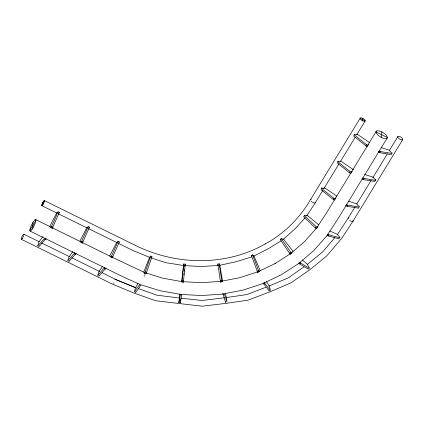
<?xml version="1.0" encoding="UTF-8"?>
<svg xmlns="http://www.w3.org/2000/svg" width="424" height="424" viewBox="0 0 424 424"><rect width="100%" height="100%" fill="white"/><g stroke="black" fill="none" stroke-linecap="round" stroke-linejoin="round"><path stroke-width="0.64" d="M32.807 228.192L32.934 222.473M38.849 246.037L38.833 246.673L46.11 238.405M43.031 204.379L43.089 201.84M58.088 211.793L51.002 227.699L52.258 228.313L59.344 212.408L58.088 211.793L57.129 213.007L56.752 212.763L49.788 226.326M68.964 260.861L68.948 261.491L76.225 253.223M88.203 226.612L81.117 242.517L82.373 243.138L89.459 227.232L88.203 226.612L87.243 227.826L86.862 227.582L79.903 241.15M98.845 275.563L98.829 276.199L106.106 267.931M118.084 241.32L110.998 257.225L112.254 257.845L119.335 241.934L118.084 241.32L117.125 242.533L116.743 242.29L109.784 255.858M135.691 291.924L135.675 292.56L140.625 285.485L139.305 284.992L134.355 292.067L135.489 287.801L138.007 283.206M150.748 256.022L144.764 273.189L146.084 273.681L152.068 256.52L150.748 256.022L149.985 257.32L149.683 257.114L143.736 272.139M178.886 302.095L178.87 302.731L180.29 294.818L181.711 294.971L180.29 302.884L180.306 302.248L178.886 302.095L179.887 293.89M183.788 263.977L181.928 282.114L183.343 282.267L185.193 264.762L185.203 264.126L183.788 263.977L183.518 265.541L184.912 265.641M222.521 280.948L219.78 265.058L219.696 265.355L219.234 263.808L217.825 264.035L220.517 282.055L221.922 281.833L222.107 281.16L222.309 281.472M219.234 263.808L221.922 281.833M225.589 301.83L225.573 302.466L222.844 293.392M260.278 270.803L253.897 255.932L253.526 256.144L252.678 254.866L251.379 255.396L257.697 272.404L258.995 271.879L259.387 271.153M252.678 254.866L258.995 271.879M269.245 290.376L269.229 291.007L263.055 282.898M293.058 251.4L283.476 239.083L282.909 239.406L281.589 238.399L280.502 239.226L280.492 239.862L289.481 253.218L290.408 254.199L292.088 252.529M281.589 238.399L281.573 239.035L291.495 253.372M304.639 215.254L304.623 215.89L317.216 227.582L316.405 228.631L315.228 227.9L303.812 216.94L303.828 216.304L304.639 215.254L306.314 215.917L307.018 215.445L308.195 216.176L318.678 224.805M308.359 268.53L308.343 269.166L299.694 263.966L298.766 262.986M321.758 187.89L321.747 188.526L333.926 198.374L335.183 198.989L334.499 200.112L333.243 199.492L321.063 189.645L321.758 187.89L323.544 188.388L324.296 187.853L325.553 188.473L336.736 196.079M338.029 161.194L338.013 161.83L350.192 171.678L351.448 172.298L350.765 173.416L349.509 172.801L337.329 162.948L338.029 161.194L339.81 161.698L340.567 161.162L341.818 161.777L353.531 169.748M339.121 238.246L339.11 238.882L328.171 235.945L326.994 235.214L327.805 234.165L328.982 234.896L339.921 237.832L339.931 237.196L338.278 235.786L337.61 234.461L329.846 231.011M354.422 134.291L354.406 134.927L366.585 144.775L367.841 145.395L367.158 146.513L365.907 145.898L353.722 136.046L354.422 134.291L356.202 134.795L356.96 134.26L358.216 134.874L369.929 142.846M358.72 207.537L358.704 208.173L347.044 206.287L345.788 205.667L346.472 204.548L347.728 205.163L359.388 207.05L359.404 206.414L357.639 205.168L356.923 203.912L348.406 201.14M362.621 120.84L362.679 118.301M364.677 174.444L373.189 177.216L373.904 178.478L375.669 179.723L375.653 180.359L363.993 178.472L362.743 177.852M381.621 137.577L381.748 131.864M391.384 153.939L391.368 154.575L379.708 152.688L378.452 152.073L379.136 150.949L380.392 151.569L392.052 153.456L392.062 152.82L390.297 151.575L389.582 150.313L381.07 147.541M180.603 299.413L180.476 300.807M220.517 282.055L220.703 281.388M181.673 281.25L183.491 265.244L183.518 265.541M183.809 274.996L183.952 273.719M184.244 271.153L184.387 269.871M184.742 266.67L184.906 265.398M185.203 264.126L185.044 265.228M257.697 272.404L257.803 271.842M290.408 254.199L290.567 253.605M317.216 227.582L317.958 226.591M335.183 198.989L335.967 197.934M351.448 172.298L352.238 171.238M367.841 145.395L368.631 144.335M181.758 281.769L181.859 281.451L181.928 282.114M151.527 257.527L151.787 257.087M41.695 205.354L44.425 200.87M29.797 230.375L35.945 220.289M72.912 251.512L69.101 256.727L67.692 260.877L74.968 252.609M102.401 266.733L98.983 271.434L97.573 275.584L104.85 267.316M44.255 200.536L135.622 245.501C175.875 265.466 225.976 266.495 265.339 243.853L265.18 243.943C284.085 233.878 299.71 218.106 310.49 199.672L360.23 118.047M315.324 202.714L322.871 190.328M323.899 188.643L338.993 163.871M340.366 161.624L355.116 137.418M356.833 134.604L365.064 121.094A2.857 1.129 31.4 0 0 362.027 118.026A2.857 1.129 31.4 0 0 360.851 119.595A2.857 1.129 31.4 0 0 365.064 121.094M333.243 199.492L333.926 198.374M349.509 172.801L350.192 171.678M365.907 145.898L366.585 144.775M334.398 199.969L326.507 212.917L316.935 227.476M335.087 198.845L350.865 172.95M351.549 171.826L367.332 145.93M368.016 144.807L376.247 131.297M387.123 138.144A6.429 2.539 31.4 0 1 377.646 134.774A6.429 2.539 31.4 0 1 380.286 131.239A6.429 2.539 31.4 0 1 387.123 138.144L337.382 219.764L326.819 235.829L313.76 250.6L298.565 263.622L281.52 274.657L262.657 283.661L242.973 290.117L222.478 294.097L201.554 295.539L180.592 294.399L159.986 290.716L140.116 284.546L121.54 276.093L30.178 231.128M347.044 206.287L347.728 205.163M362.059 178.976L363.31 179.591L363.993 178.472M379.708 152.688L380.392 151.569M337.287 234.711L348.136 218.196L354.994 206.939M356.711 204.124L371.117 180.481M372.834 177.667L387.239 154.023M389.64 150.085L397.876 136.576M374.986 180.841L375.669 179.723M352.969 221.238L402.705 139.618A2.857 1.129 31.4 0 0 399.668 136.549A2.857 1.129 31.4 0 0 398.496 138.123A2.857 1.129 31.4 0 0 402.705 139.618M348.136 218.196L348.814 217.915M306.817 215.795L315.271 202.794M59.344 212.408L58.666 213.362M89.459 227.232L88.775 228.181M118.985 242.475L119.335 241.934M113.547 283.513L113.902 282.978M352.932 221.296L341.855 238.166L326.75 255.9L310.697 269.097L290.975 282.872L270.899 291.426L248.273 300.113L226.596 303.298L202.094 306.202L155.73 300.775L134.064 293.085L112.731 284.281L21.37 239.316M310.49 199.672L311.195 199.359M42.797 236.693L38.992 241.908L37.582 246.053L44.17 238.908L45.426 239.523M315.228 227.9L316.039 226.851M328.171 235.945L328.982 234.896M334.78 237.663L322.653 251.914L307.14 264.634M316.15 228.499L304.575 241.59L291.606 252.709M305.169 217.756L295.258 228.626L283.343 239.322M289.481 253.218L290.567 252.391M299.694 263.966L300.78 263.14L309.43 268.339L309.446 267.703L308.142 265.949L307.617 264.481L302.18 259.965M303.955 266.866L288.193 277.927L268.874 286.099M144.091 272.722L144.695 272.627L144.764 273.189M290.069 253.912L274.938 263.707L275.293 263.511L258.73 271.392M281.229 240.758L268.101 248.809L253.647 256.223M50.149 227.153L50.626 226.946L51.002 227.699M80.263 241.977L80.735 241.765L81.117 242.517M110.145 256.684L110.616 256.472L110.998 257.225M136.03 287.732L114.915 279.22L135.267 287.599M257.098 271.238L258.396 270.713M263.649 284.064L264.947 283.539L270.528 290.482L269.383 286.242L266.389 281.398M265.822 287.276L246.895 294.574L226.517 297.542M257.506 271.879L239.883 277.656L222.144 281.107M251.84 256.891L235.792 261.793L219.648 265.323M220.257 280.794L221.662 280.571M223.103 294.654L224.508 294.431L226.983 302.238L226.506 297.812L225.446 293.466M224.593 297.791L202.062 300.489L180.576 298.141M220.877 281.351L201.474 282.686L183.332 281.706L183.343 282.267M218.355 265.504L200.923 266.505L184.869 265.652M182.087 280.842L183.507 280.995M179.273 297.987L157.05 295.221L138.5 288.617M183.597 265.514L165.864 262.689L151.681 258.073M363.31 179.591L374.975 181.477M182.034 281.631L162.927 278.218L146.344 273.067M145.31 272.007L146.63 272.5M149.858 257.432L133.226 250.653L118.391 243.355M144.499 272.494L112.694 257.495M144.801 273.215L145.199 273.395M144.701 274.132L145.082 274.307M144.436 275.356L144.78 275.51M144.028 276.787L144.303 276.914M360.14 118.333L365.159 120.808M376.04 131.944L387.335 137.498M41.859 205.688L56.694 212.986M58.475 213.866L86.952 227.879M88.733 228.753L117.21 242.772M51.686 226.575L52.942 227.195M81.8 241.399L83.056 242.014M111.682 256.107L112.938 256.721M35.568 219.531L50.398 226.835M52.179 227.709L80.655 241.728M82.436 242.602L110.913 256.615M74.285 253.727L75.541 254.347M104.166 268.434L105.422 269.055M23.765 234.165L39.188 241.754M41.563 242.92L69.446 256.647M71.82 257.813L99.704 271.535M102.078 272.706L115.127 279.13M349.874 220.623L351.782 221.434A2.857 1.129 31.4 0 0 352.98 220.581M311.115 201.214L311.656 201.633M280.502 239.226L280.985 239.687M299.853 262.159L300.78 263.14M251.379 255.396L251.686 255.953M264.353 282.373L264.947 283.539M218.201 265.445L217.825 264.035M112.164 257.278L112.254 257.845M82.282 242.57L82.373 243.138M52.168 227.746L52.258 228.313M315.339 202.057A2.857 1.129 31.4 0 1 312.228 202.1M42.676 204.919A2.857 0.583 -63.8 0 0 44.388 200.616A2.857 0.583 -63.8 0 0 42.114 203.796A2.857 0.583 -63.8 0 0 42.676 204.919M22.186 238.548A2.857 0.583 -63.8 0 0 23.892 234.244A2.857 0.583 -63.8 0 0 21.619 237.424A2.857 0.583 -63.8 0 0 22.186 238.548M32.012 229.4A6.429 1.314 -63.8 0 0 35.86 219.717A6.429 1.314 -63.8 0 0 30.745 226.877A6.429 1.314 -63.8 0 0 32.012 229.4"/></g></svg>
